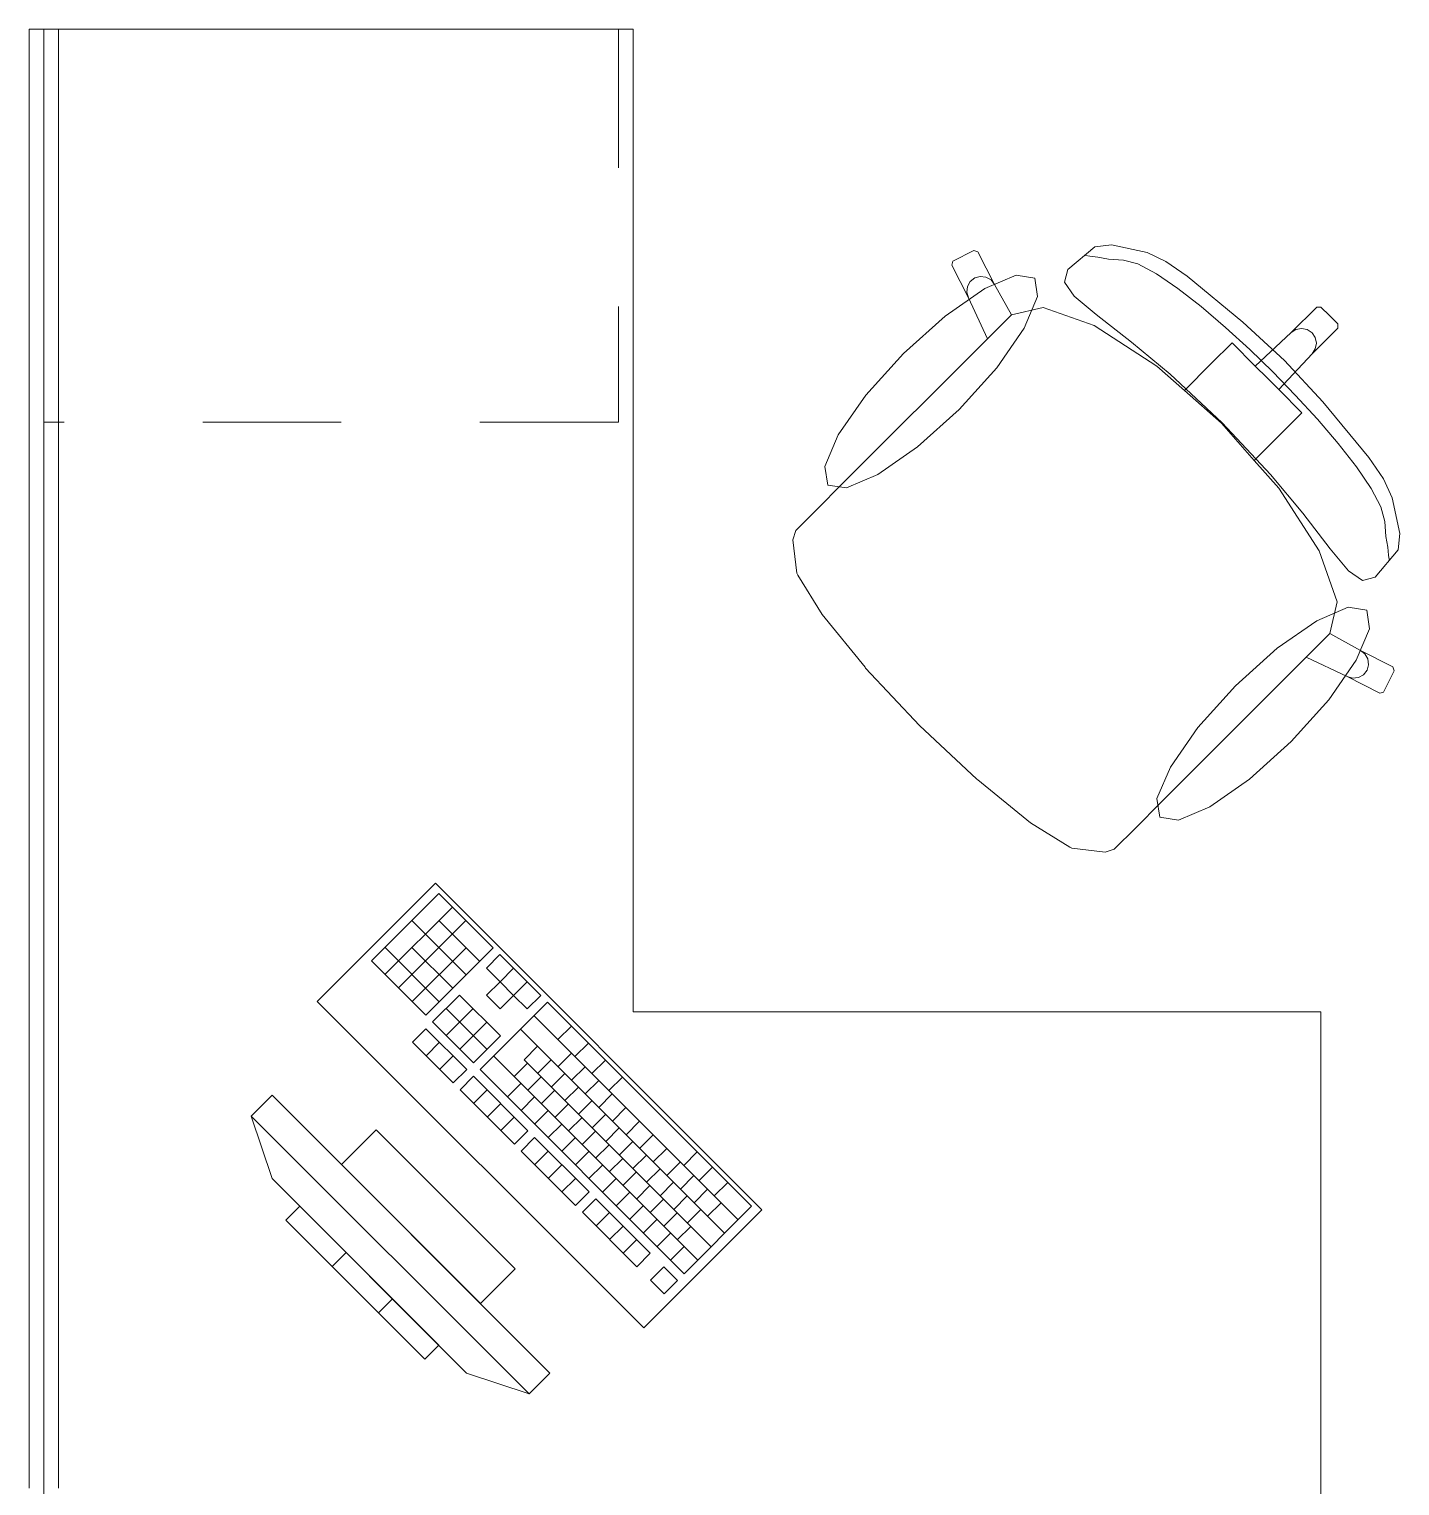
# Model space of a CAD drawing. Header units: inches. Extents: x -38 to 5698, y -33 to 92.
# Drawn here: x 10.686 to 12.081, y 36.73 to 38.212 of the extents above; entities that cross this region are included whole.
import ezdxf

# ---------------------------------------------------------------- set-up
doc = ezdxf.new("R2010")
doc.units = ezdxf.units.IN
doc.header["$MEASUREMENT"] = 0
doc.linetypes.add('Rayas', pattern=[0.282222, 0.141111, -0.141111])
doc.layers.add('Interior - Mobiliario', color=7, linetype='Continuous')

msp = doc.modelspace()

# ---------------------------------------------------------------- linework, layer by layer
at = {"layer": 'Interior - Mobiliario', "color": 175, "linetype": 'Continuous', "lineweight": 13}
for p, q in [((10.686, 38.2121), (10.716, 38.2121)), ((10.686, 36.7271), (10.686, 38.2121)), ((10.716, 38.2121), (10.716, 36.7271)), ((11.6264, 37.9759), (11.6478, 37.9868)), ((11.6478, 37.9868), (11.6518, 37.9854)), ((11.6518, 37.9854), (11.6688, 37.9523)), ((11.7432, 37.9674), (11.771, 37.9906)), ((11.7658, 37.981), (11.7613, 37.9818)), ((11.771, 37.9906), (11.7878, 37.9925)), ((11.7878, 37.9925), (11.824, 37.9847)), ((11.824, 37.9847), (11.8432, 37.9757)), ((11.6251, 37.9719), (11.6264, 37.9759)), ((11.6421, 37.9388), (11.6251, 37.9719)), ((11.7398, 37.9545), (11.7432, 37.9674)), ((11.7738, 37.9802), (11.7658, 37.981)), ((11.7846, 37.9781), (11.7738, 37.9802)), ((11.8, 37.977), (11.7846, 37.9781)), ((11.8147, 37.9731), (11.8, 37.977)), ((11.8336, 37.9631), (11.8147, 37.9731)), ((11.8432, 37.9757), (11.8649, 37.9608)), ((11.6411, 37.9503), (11.644, 37.9554)), ((11.644, 37.9554), (11.6486, 37.959)), ((11.6486, 37.959), (11.6542, 37.9605)), ((11.6542, 37.9605), (11.66, 37.9598)), ((11.66, 37.9598), (11.6652, 37.9569)), ((11.6652, 37.9569), (11.6688, 37.9523)), ((11.6688, 37.9523), (11.6861, 37.9213)), ((11.7498, 37.9402), (11.7398, 37.9545)), ((11.8554, 37.9483), (11.8336, 37.9631)), ((11.8649, 37.9608), (11.9216, 37.914)), ((11.6405, 37.9445), (11.6411, 37.9503)), ((11.6421, 37.9388), (11.6405, 37.9445)), ((11.6617, 37.897), (11.6421, 37.9388)), ((11.7721, 37.9216), (11.7498, 37.9402)), ((11.8792, 37.9297), (11.8554, 37.9483)), ((11.6861, 37.9213), (11.7181, 37.9288)), ((11.7181, 37.9288), (11.77, 37.9104)), ((11.9039, 37.9085), (11.8792, 37.9297)), ((11.9707, 37.9032), (11.9968, 37.9293)), ((11.9968, 37.9293), (12.001, 37.9292)), ((12.001, 37.9292), (12.0096, 37.9207)), ((11.6859, 37.9213), (11.6617, 37.897)), ((11.6859, 37.9213), (11.6861, 37.9213)), ((11.77, 37.9104), (11.8339, 37.8691)), ((11.8082, 37.8936), (11.7721, 37.9216)), ((11.9286, 37.886), (11.9039, 37.9085)), ((11.9216, 37.914), (11.9638, 37.8749)), ((11.992, 37.8818), (12.0181, 37.9079)), ((12.0181, 37.9122), (12.0096, 37.9207)), ((12.0181, 37.9079), (12.0181, 37.9122)), ((11.5138, 37.7492), (11.6617, 37.897)), ((11.8476, 37.8609), (11.8082, 37.8936)), ((11.8894, 37.8717), (11.9105, 37.8928)), ((11.9105, 37.8928), (11.9342, 37.8692)), ((11.9342, 37.8692), (11.9707, 37.9032)), ((11.9707, 37.9032), (11.9756, 37.9064)), ((11.9756, 37.9064), (11.9813, 37.9075)), ((11.9813, 37.9075), (11.9871, 37.9063)), ((11.9871, 37.9063), (11.992, 37.9031)), ((11.9952, 37.8982), (11.992, 37.9031)), ((11.9964, 37.8924), (11.9952, 37.8982)), ((11.952, 37.8632), (11.9286, 37.886)), ((11.9581, 37.8453), (11.992, 37.8818)), ((11.992, 37.8818), (11.9953, 37.8867)), ((11.9953, 37.8867), (11.9964, 37.8924)), ((11.8339, 37.8691), (11.862, 37.8443)), ((11.862, 37.8443), (11.8894, 37.8717)), ((11.9342, 37.8692), (11.9461, 37.8572)), ((11.952, 37.8632), (11.9749, 37.8397)), ((12.0029, 37.8327), (11.9638, 37.8749)), ((11.9003, 37.8114), (11.8476, 37.8609)), ((11.9581, 37.8453), (11.9461, 37.8572)), ((11.862, 37.8443), (11.8999, 37.811)), ((11.9817, 37.8217), (11.9581, 37.8453)), ((11.9749, 37.8397), (11.9974, 37.8151)), ((11.9605, 37.8005), (11.9817, 37.8217)), ((12.0497, 37.776), (12.0029, 37.8327)), ((11.9332, 37.7731), (11.8999, 37.811)), ((11.9003, 37.8114), (11.9498, 37.7587)), ((11.9974, 37.8151), (12.0186, 37.7903)), ((11.9332, 37.7731), (11.9605, 37.8005)), ((12.0186, 37.7903), (12.0372, 37.7665)), ((12.0646, 37.7543), (12.0497, 37.776)), ((11.958, 37.745), (11.9332, 37.7731)), ((12.0372, 37.7665), (12.052, 37.7447)), ((11.4883, 37.7237), (11.5138, 37.7492)), ((11.9498, 37.7587), (11.9825, 37.7194)), ((11.9993, 37.6812), (11.958, 37.745)), ((12.052, 37.7447), (12.062, 37.7258)), ((12.0736, 37.7351), (12.0646, 37.7543)), ((12.0814, 37.6989), (12.0736, 37.7351)), ((11.4664, 37.7017), (11.4883, 37.7237)), ((11.9825, 37.7194), (12.0104, 37.6832)), ((12.062, 37.7258), (12.0659, 37.7111)), ((11.4635, 37.6924), (11.4664, 37.7017)), ((12.0659, 37.7111), (12.067, 37.6957)), ((11.4675, 37.6585), (11.4635, 37.6924)), ((12.067, 37.6957), (12.0691, 37.6849)), ((12.0795, 37.6822), (12.0814, 37.6989)), ((12.0176, 37.6292), (11.9993, 37.6812)), ((12.0104, 37.6832), (12.029, 37.6609)), ((12.0563, 37.6543), (12.0795, 37.6822)), ((12.0691, 37.6849), (12.0698, 37.6769)), ((12.0698, 37.6769), (12.0706, 37.6724)), ((11.4684, 37.6564), (11.4675, 37.6585)), ((11.4933, 37.6163), (11.4684, 37.6564)), ((12.029, 37.6609), (12.0434, 37.6509)), ((12.0434, 37.6509), (12.0563, 37.6543)), ((12.0102, 37.5972), (12.0176, 37.6292)), ((11.5369, 37.5627), (11.4933, 37.6163)), ((12.0101, 37.597), (11.9859, 37.5728)), ((12.0101, 37.597), (12.0102, 37.5972)), ((12.0412, 37.5799), (12.0102, 37.5972)), ((11.8381, 37.4249), (11.9859, 37.5728)), ((11.9859, 37.5728), (12.0277, 37.5532)), ((12.0458, 37.5763), (12.0412, 37.5799)), ((12.0743, 37.563), (12.0412, 37.5799)), ((12.0487, 37.5712), (12.0458, 37.5763)), ((12.0494, 37.5653), (12.0487, 37.5712)), ((11.5375, 37.5618), (11.5369, 37.5627)), ((11.5924, 37.5035), (11.5375, 37.5618)), ((12.0277, 37.5532), (12.0333, 37.5516)), ((12.0277, 37.5532), (12.0608, 37.5362)), ((12.0333, 37.5516), (12.0392, 37.5523)), ((12.0392, 37.5523), (12.0443, 37.5551)), ((12.0443, 37.5551), (12.0479, 37.5597)), ((12.0479, 37.5597), (12.0494, 37.5653)), ((12.0648, 37.5375), (12.0756, 37.5589)), ((12.0756, 37.5589), (12.0743, 37.563)), ((12.0608, 37.5362), (12.0648, 37.5375)), ((11.5924, 37.5035), (11.6507, 37.4487)), ((11.6507, 37.4487), (11.6516, 37.448)), ((11.6516, 37.448), (11.7052, 37.4044)), ((11.8125, 37.3994), (11.8381, 37.4249)), ((11.7052, 37.4044), (11.7453, 37.3795)), ((11.7906, 37.3775), (11.8125, 37.3994)), ((11.7453, 37.3795), (11.7474, 37.3786)), ((11.7474, 37.3786), (11.7813, 37.3746)), ((11.7813, 37.3746), (11.7906, 37.3775)), ((11.103, 37.3326), (11.0344, 37.264)), ((11.1583, 37.2772), (11.103, 37.3326)), ((11.1168, 37.3187), (11.0482, 37.2501)), ((11.1306, 37.3049), (11.0621, 37.2363)), ((11.1309, 37.2497), (11.0755, 37.3051)), ((11.1446, 37.2635), (11.1031, 37.305)), ((11.1035, 37.2223), (11.0481, 37.2777)), ((11.1172, 37.236), (11.0757, 37.2776)), ((11.1308, 37.2773), (11.0759, 37.2225)), ((11.0898, 37.2086), (11.1583, 37.2772)), ((11.1653, 37.2702), (11.1516, 37.2565)), ((11.2068, 37.2287), (11.1653, 37.2702)), ((11.0344, 37.264), (11.0898, 37.2086)), ((11.1516, 37.2565), (11.1654, 37.2427)), ((11.1791, 37.2564), (11.1654, 37.2427)), ((11.1654, 37.2427), (11.1517, 37.229)), ((11.1792, 37.2288), (11.1654, 37.2427)), ((11.193, 37.2426), (11.1792, 37.2288)), ((11.1241, 37.2291), (11.0967, 37.2017)), ((11.1657, 37.1876), (11.1241, 37.2291)), ((11.1517, 37.229), (11.1655, 37.2151)), ((11.1655, 37.2151), (11.1792, 37.2288)), ((11.1792, 37.2288), (11.1931, 37.215)), ((11.1931, 37.215), (11.2068, 37.2287)), ((11.152, 37.1739), (11.1104, 37.2154)), ((11.138, 37.2153), (11.1105, 37.1878)), ((11.2137, 37.2218), (11.1452, 37.1532)), ((11.4214, 37.0141), (11.2137, 37.2218)), ((11.0967, 37.2017), (11.1382, 37.1601)), ((11.1518, 37.2014), (11.1244, 37.174)), ((11.4077, 37.0004), (11.2, 37.2081)), ((11.238, 37.1975), (11.2243, 37.1838)), ((11.0898, 37.1948), (11.0761, 37.1811)), ((11.0761, 37.1811), (11.1177, 37.1396)), ((11.1314, 37.1533), (11.0898, 37.1948)), ((11.1382, 37.1601), (11.1657, 37.1876)), ((11.394, 36.9866), (11.1863, 37.1944)), ((11.1037, 37.181), (11.09, 37.1673)), ((11.1175, 37.1671), (11.1038, 37.1534)), ((11.3666, 36.9592), (11.1589, 37.1669)), ((11.2036, 37.177), (11.1899, 37.1633)), ((11.2381, 37.17), (11.2244, 37.1563)), ((11.2553, 37.1802), (11.2416, 37.1665)), ((11.1177, 37.1396), (11.1314, 37.1533)), ((11.1452, 37.1532), (11.3529, 36.9455)), ((11.1934, 37.1599), (11.1796, 37.1462)), ((11.3803, 36.9729), (11.1899, 37.1633)), ((11.2175, 37.1632), (11.2037, 37.1495)), ((11.2519, 37.1561), (11.2382, 37.1424)), ((11.2726, 37.1629), (11.2589, 37.1492)), ((11.1383, 37.1464), (11.1246, 37.1326)), ((11.1937, 37.091), (11.1383, 37.1464)), ((11.1866, 37.1392), (11.1729, 37.1255)), ((11.2072, 37.146), (11.1935, 37.1323)), ((11.2313, 37.1494), (11.2176, 37.1356)), ((11.2658, 37.1423), (11.2521, 37.1286)), ((11.2899, 37.1456), (11.2762, 37.1319)), ((10.9333, 37.1272), (10.9121, 37.106)), ((11.2161, 36.8444), (10.9333, 37.1272)), ((11.1246, 37.1326), (11.18, 37.0773)), ((11.1522, 37.1325), (11.1384, 37.1188)), ((11.2004, 37.1254), (11.1867, 37.1117)), ((11.2211, 37.1322), (11.2073, 37.1185)), ((11.2452, 37.1355), (11.2314, 37.1218)), ((11.2796, 37.1284), (11.2659, 37.1147)), ((11.166, 37.1187), (11.1523, 37.1049)), ((11.2143, 37.1115), (11.2006, 37.0978)), ((11.2349, 37.1183), (11.2212, 37.1046)), ((11.259, 37.1217), (11.2453, 37.1079)), ((11.2729, 37.1078), (11.2591, 37.0941)), ((11.2935, 37.1146), (11.2798, 37.1009)), ((10.9121, 37.106), (11.1949, 36.8232)), ((10.9121, 37.106), (10.9333, 37.0424)), ((11.1798, 37.1048), (11.1661, 37.0911)), ((11.2281, 37.0977), (11.2144, 37.084)), ((11.2488, 37.1045), (11.235, 37.0908)), ((11.2867, 37.094), (11.273, 37.0802)), ((11.3073, 37.1008), (11.2936, 37.087)), ((11.0394, 37.0919), (11.004, 37.0565)), ((11.1808, 36.9505), (11.0394, 37.0919)), ((11.18, 37.0773), (11.1937, 37.091)), ((11.2006, 37.084), (11.1869, 37.0703)), ((11.256, 37.0287), (11.2006, 37.084)), ((11.242, 37.0838), (11.2282, 37.0701)), ((11.2626, 37.0906), (11.2489, 37.0769)), ((11.3005, 37.0801), (11.2868, 37.0664)), ((11.3212, 37.0869), (11.3075, 37.0732)), ((11.1869, 37.0703), (11.2423, 37.0149)), ((11.2145, 37.0702), (11.2008, 37.0565)), ((11.2558, 37.07), (11.2421, 37.0563)), ((11.2764, 37.0768), (11.2627, 37.0631)), ((11.2903, 37.0629), (11.2766, 37.0492)), ((11.3144, 37.0663), (11.3007, 37.0526)), ((11.335, 37.0731), (11.3213, 37.0593)), ((11.3661, 37.0695), (11.3523, 37.0557)), ((11.004, 37.0565), (11.1454, 36.9151)), ((11.2283, 37.0563), (11.2146, 37.0426)), ((11.2697, 37.0561), (11.2559, 37.0424)), ((11.3041, 37.0491), (11.2904, 37.0354)), ((11.3282, 37.0524), (11.3145, 37.0387)), ((11.3489, 37.0592), (11.3352, 37.0455)), ((11.3816, 37.0539), (11.3679, 37.0402)), ((11.1313, 36.8444), (10.9333, 37.0424)), ((11.2422, 37.0425), (11.2284, 37.0288)), ((11.2835, 37.0423), (11.2698, 37.0286)), ((11.318, 37.0352), (11.3043, 37.0215)), ((11.3421, 37.0386), (11.3284, 37.0249)), ((11.3627, 37.0454), (11.349, 37.0316)), ((11.3972, 37.0383), (11.3835, 37.0246)), ((11.2423, 37.0149), (11.256, 37.0287)), ((11.2629, 37.0217), (11.2492, 37.008)), ((11.3183, 36.9663), (11.2629, 37.0217)), ((11.2974, 37.0285), (11.2836, 37.0147)), ((11.3318, 37.0214), (11.3181, 37.0077)), ((11.3559, 37.0247), (11.3422, 37.011)), ((11.3766, 37.0315), (11.3629, 37.0178)), ((10.9616, 37.0141), (10.9474, 37)), ((11.103, 36.8727), (10.9616, 37.0141)), ((11.2492, 37.008), (11.3046, 36.9526)), ((11.2768, 37.0079), (11.2631, 36.9942)), ((11.3112, 37.0146), (11.2975, 37.0009)), ((11.3457, 37.0075), (11.332, 36.9938)), ((11.3529, 36.9455), (11.4214, 37.0141)), ((11.3698, 37.0109), (11.3561, 36.9972)), ((11.3904, 37.0177), (11.3767, 37.004)), ((10.9474, 37), (11.0888, 36.8585)), ((11.2906, 36.994), (11.2769, 36.9803)), ((11.325, 37.0008), (11.3113, 36.987)), ((11.3595, 36.9937), (11.3458, 36.98)), ((11.3045, 36.9802), (11.2908, 36.9665)), ((11.3389, 36.9869), (11.3252, 36.9732)), ((11.0087, 36.967), (10.9946, 36.9528)), ((11.3046, 36.9526), (11.3183, 36.9663)), ((11.3527, 36.9731), (11.339, 36.9593)), ((11.1454, 36.9151), (11.1808, 36.9505)), ((11.3322, 36.9525), (11.3185, 36.9388)), ((11.346, 36.9386), (11.3322, 36.9525)), ((11.3185, 36.9388), (11.3323, 36.9249)), ((11.3323, 36.9249), (11.346, 36.9386)), ((11.0559, 36.9198), (11.0417, 36.9057)), ((11.0888, 36.8585), (11.103, 36.8727)), ((11.1949, 36.8232), (11.1313, 36.8444)), ((11.1949, 36.8232), (11.2161, 36.8444))]:
    msp.add_line(p, q, dxfattribs=at)
at = {"layer": 'Interior - Mobiliario', "color": 175, "linetype": 'Rayas', "lineweight": 13}
for p, q in [((11.286, 38.2121), (11.286, 37.8121)), ((11.286, 37.8121), (10.701, 37.8121))]:
    msp.add_line(p, q, dxfattribs=at)
at = {"layer": 'Interior - Mobiliario', "color": 175, "linetype": 'Continuous', "lineweight": 13, "flags": 128}
for points in [[(10.701, 36.7121), (10.701, 38.2121), (11.301, 38.2121), (11.301, 37.2121), (12.001, 37.2121), (12.001, 36.7121)], [(11.5759, 37.8819), (11.6184, 37.9201), (11.6587, 37.9481), (11.6908, 37.9617), (11.7097, 37.9588), (11.7126, 37.9399), (11.699, 37.9079), (11.671, 37.8675), (11.6328, 37.825), (11.5903, 37.7869), (11.55, 37.7589), (11.5179, 37.7452), (11.499, 37.7481), (11.4961, 37.767), (11.5097, 37.7991), (11.5377, 37.8395)], [(11.9708, 37.487), (12.009, 37.5295), (12.037, 37.5699), (12.0506, 37.6019), (12.0477, 37.6208), (12.0288, 37.6237), (11.9967, 37.6101), (11.9564, 37.5821), (11.9139, 37.5439), (11.8757, 37.5015), (11.8477, 37.4611), (11.8341, 37.429), (11.837, 37.4101), (11.8559, 37.4072), (11.888, 37.4208), (11.9283, 37.4489)], [(11.3116, 36.8904), (11.4318, 37.0106), (11.0995, 37.3429), (10.9792, 37.2227)]]:
    msp.add_lwpolyline(points, close=True, dxfattribs=at)

doc.saveas('drawing.dxf')
